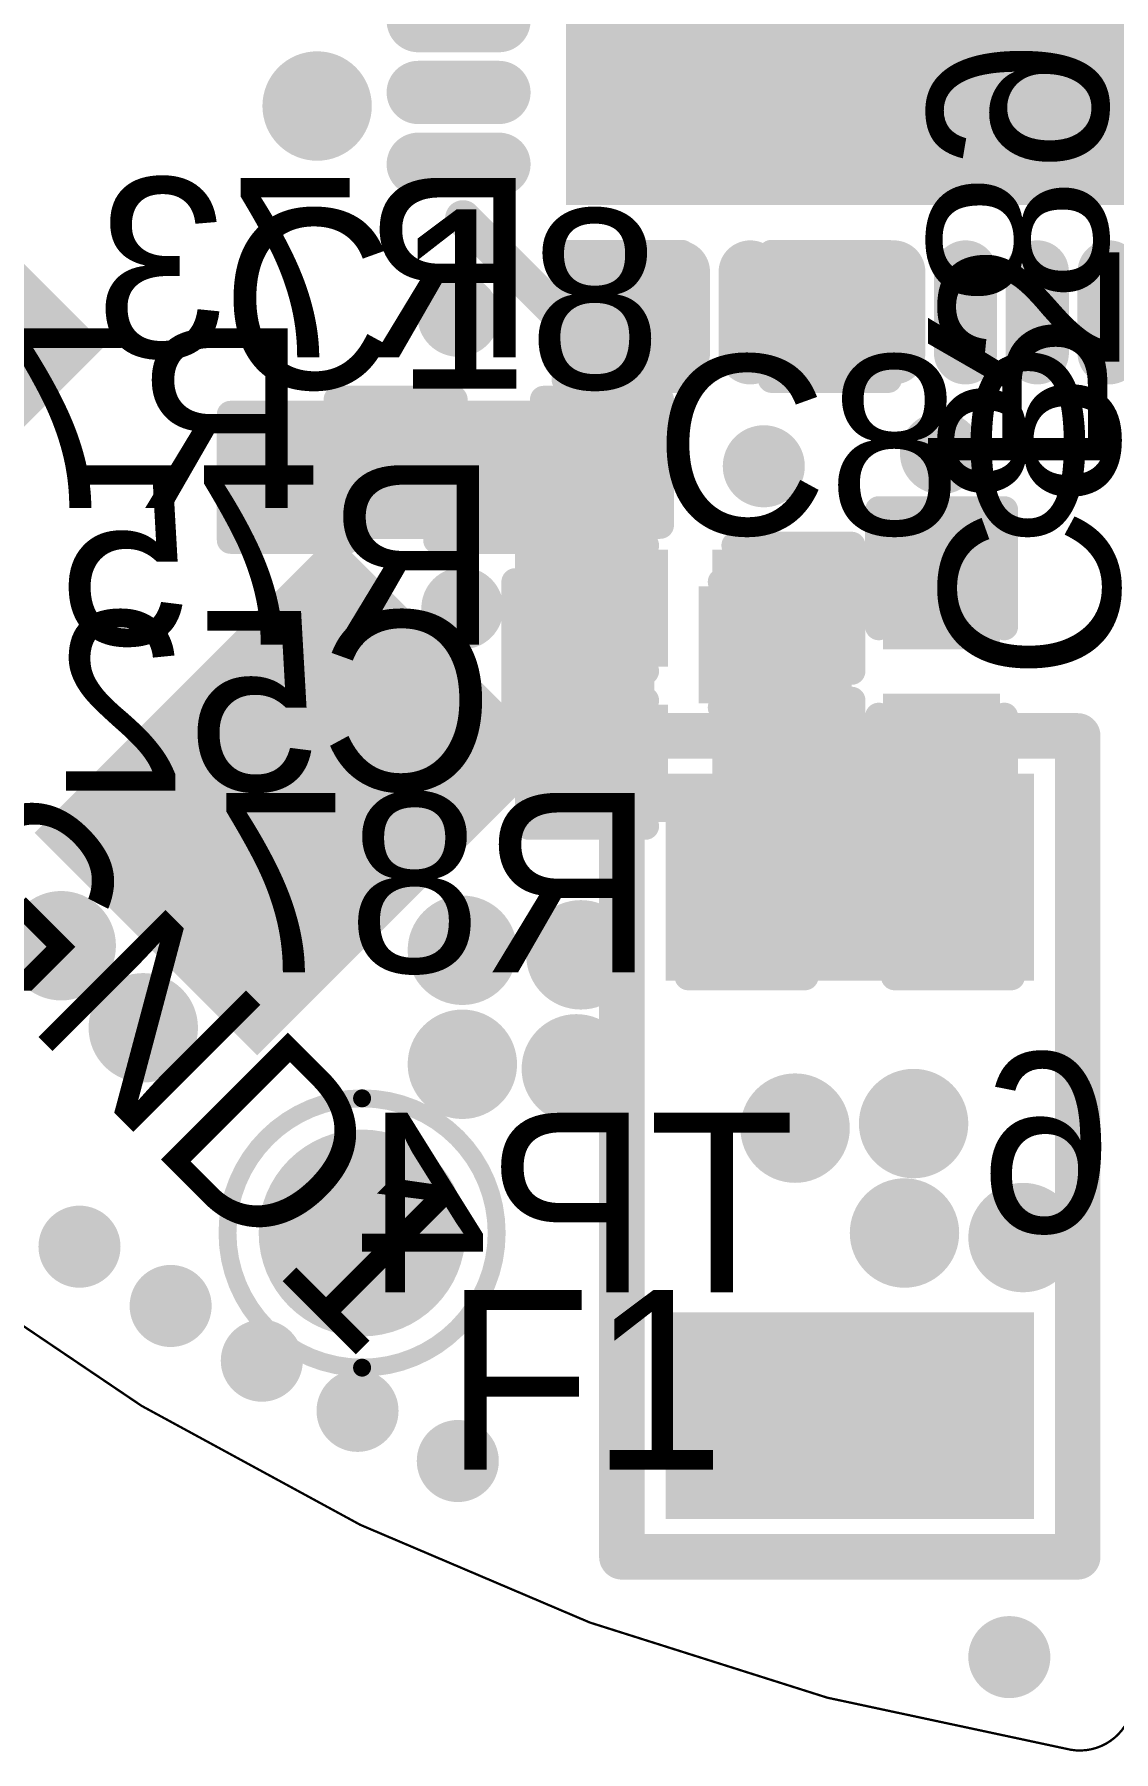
# Model space of a CAD drawing. Extents: x 238.9 to 269.7, y 452.6 to 481.2.
# Drawn here: x 245.1 to 251.11, y 452.61 to 462.17 of the extents above; entities that cross this region are included whole.
import ezdxf

# ---------------------------------------------------------------- set-up
doc = ezdxf.new("R2010")
doc.units = 0
doc.layers.get('0').update_dxf_attribs({"linetype": 'CONTINUOUS'})
for name, color, linetype in [('BOTTOMOVERLAY', 54, 'CONTINUOUS'), ('BOTTOMPASTE', 16, 'CONTINUOUS'), ('BOTTOMSOLDER', 6, 'CONTINUOUS'), ('KEEPOUTLAYER', 6, 'CONTINUOUS'), ('MULTILAYER', 9, 'CONTINUOUS'), ('TOPOVERLAY', 2, 'CONTINUOUS'), ('TOPPASTE', 8, 'CONTINUOUS'), ('TOPSOLDER', 216, 'CONTINUOUS'), ('VIAHOLELAYER', 16, 'CONTINUOUS')]:
    doc.layers.add(name, color=color, linetype=linetype)

# ---------------------------------------------------------------- blocks, each defined once
blk = doc.blocks.new('0402C_23')
at = {"layer": 'TOPOVERLAY', "const_width": 0.1524}
for points in [[(-0.9001, 0.3499), (-0.9001, -0.3501)], [(-0.2501, 0.3499), (-0.9001, 0.3499)], [(0.8999, 0.3499), (0.2499, 0.3499)], [(0.8999, 0.3499), (0.8999, -0.3501)], [(-0.2501, -0.3501), (-0.9001, -0.3501)], [(0.8999, -0.3501), (0.2499, -0.3501)]]:
    blk.add_lwpolyline(points, dxfattribs=at)
at = {"layer": 'TOPOVERLAY', "const_width": 0.0762}
for points in [[(-0.9382, 0.3499, 1), (-0.862, 0.3499, 1)], [(-0.9382, 0.3499, 1), (-0.862, 0.3499, 1)], [(-0.2882, 0.3499, 1), (-0.212, 0.3499, 1)], [(0.2118, 0.3499, 1), (0.288, 0.3499, 1)], [(0.8618, 0.3499, 1), (0.938, 0.3499, 1)], [(0.8618, 0.3499, 1), (0.938, 0.3499, 1)], [(-0.9382, -0.3501, 1), (-0.862, -0.3501, 1)], [(-0.9382, -0.3501, 1), (-0.862, -0.3501, 1)], [(-0.2882, -0.3501, 1), (-0.212, -0.3501, 1)], [(0.2118, -0.3501, 1), (0.288, -0.3501, 1)], [(0.8618, -0.3501, 1), (0.938, -0.3501, 1)], [(0.8618, -0.3501, 1), (0.938, -0.3501, 1)]]:
    blk.add_lwpolyline(points, format="xyb", close=True, dxfattribs=at)
at = {"layer": 'TOPPASTE'}
for points in [[(-0.2, -0.25), (-0.2, 0.25), (-0.8, -0.25), (-0.8, 0.25)], [(0.8, -0.25), (0.8, 0.25), (0.2, -0.25), (0.2, 0.25)]]:
    blk.add_solid(points, dxfattribs=at)
at = {"layer": 'TOPSOLDER'}
for points in [[(-0.1238, -0.3262), (-0.1238, 0.3262), (-0.8762, -0.3262), (-0.8762, 0.3262)], [(0.8762, -0.3262), (0.8762, 0.3262), (0.1238, -0.3262), (0.1238, 0.3262)]]:
    blk.add_solid(points, dxfattribs=at)
blk = doc.blocks.new('1206_FUSE_____________29')
at = {"layer": 'TOPOVERLAY', "const_width": 0.254}
for points in [[(-2.286, 1.27), (-2.286, -1.27)], [(2.286, 1.27), (-2.286, 1.27)], [(2.286, 1.27), (2.286, -1.27)], [(2.286, -1.27), (-2.286, -1.27)]]:
    blk.add_lwpolyline(points, dxfattribs=at)
at = {"layer": 'TOPOVERLAY', "const_width": 0.127}
for points in [[(-2.3495, 1.27, 1), (-2.2225, 1.27, 1)], [(-2.3495, 1.27, 1), (-2.2225, 1.27, 1)], [(2.2225, 1.27, 1), (2.3495, 1.27, 1)], [(2.2225, 1.27, 1), (2.3495, 1.27, 1)], [(-2.3495, -1.27, 1), (-2.2225, -1.27, 1)], [(-2.3495, -1.27, 1), (-2.2225, -1.27, 1)], [(2.2225, -1.27, 1), (2.3495, -1.27, 1)], [(2.2225, -1.27, 1), (2.3495, -1.27, 1)]]:
    blk.add_lwpolyline(points, format="xyb", close=True, dxfattribs=at)
at = {"layer": 'TOPPASTE'}
for points in [[(-2, -0.95), (-1, -0.95), (-2, 0.95), (-1, 0.95)], [(1, -0.95), (2, -0.95), (1, 0.95), (2, 0.95)]]:
    blk.add_solid(points, dxfattribs=at)
at = {"layer": 'TOPSOLDER'}
for points in [[(-2.0762, -1.0262), (-0.9238, -1.0262), (-2.0762, 1.0262), (-0.9238, 1.0262)], [(0.9238, -1.0262), (2.0762, -1.0262), (0.9238, 1.0262), (2.0762, 1.0262)]]:
    blk.add_solid(points, dxfattribs=at)
blk = doc.blocks.new('0402R_B_33')
at = {"layer": 'BOTTOMOVERLAY', "const_width": 0.1524}
for points in [[(-0.9001, 0.3501), (-0.9001, -0.3499)], [(-0.2501, 0.3501), (-0.9001, 0.3501)], [(0.8999, 0.3501), (0.2499, 0.3501)], [(0.8999, 0.3501), (0.8999, -0.3499)], [(-0.2501, -0.3499), (-0.9001, -0.3499)], [(0.8999, -0.3499), (0.2499, -0.3499)]]:
    blk.add_lwpolyline(points, dxfattribs=at)
at = {"layer": 'BOTTOMOVERLAY', "const_width": 0.0762}
for points in [[(-0.9382, 0.3501, 1), (-0.862, 0.3501, 1)], [(-0.9382, 0.3501, 1), (-0.862, 0.3501, 1)], [(-0.2882, 0.3501, 1), (-0.212, 0.3501, 1)], [(0.2118, 0.3501, 1), (0.288, 0.3501, 1)], [(0.8618, 0.3501, 1), (0.938, 0.3501, 1)], [(0.8618, 0.3501, 1), (0.938, 0.3501, 1)], [(-0.9382, -0.3499, 1), (-0.862, -0.3499, 1)], [(-0.9382, -0.3499, 1), (-0.862, -0.3499, 1)], [(-0.2882, -0.3499, 1), (-0.212, -0.3499, 1)], [(0.2118, -0.3499, 1), (0.288, -0.3499, 1)], [(0.8618, -0.3499, 1), (0.938, -0.3499, 1)], [(0.8618, -0.3499, 1), (0.938, -0.3499, 1)]]:
    blk.add_lwpolyline(points, format="xyb", close=True, dxfattribs=at)
at = {"layer": 'BOTTOMPASTE'}
for points in [[(-0.8, 0.25), (-0.8, -0.25), (-0.2, 0.25), (-0.2, -0.25)], [(0.2, 0.25), (0.2, -0.25), (0.8, 0.25), (0.8, -0.25)]]:
    blk.add_solid(points, dxfattribs=at)
at = {"layer": 'BOTTOMSOLDER'}
for points in [[(-0.8762, 0.3262), (-0.8762, -0.3262), (-0.1238, 0.3262), (-0.1238, -0.3262)], [(0.1238, 0.3262), (0.1238, -0.3262), (0.8762, 0.3262), (0.8762, -0.3262)]]:
    blk.add_solid(points, dxfattribs=at)
blk = doc.blocks.new('0402R_B_34')
at = {"layer": 'BOTTOMOVERLAY', "const_width": 0.1524}
for points in [[(-0.9001, -0.3499), (-0.9001, 0.3501)], [(-0.9001, 0.3501), (-0.2501, 0.3501)], [(0.2499, 0.3501), (0.8999, 0.3501)], [(0.8999, -0.3499), (0.8999, 0.3501)], [(-0.9001, -0.3499), (-0.2501, -0.3499)], [(0.2499, -0.3499), (0.8999, -0.3499)]]:
    blk.add_lwpolyline(points, dxfattribs=at)
at = {"layer": 'BOTTOMOVERLAY', "const_width": 0.0762}
for points in [[(-0.9382, 0.3501, 1), (-0.862, 0.3501, 1)], [(-0.9382, 0.3501, 1), (-0.862, 0.3501, 1)], [(-0.2882, 0.3501, 1), (-0.212, 0.3501, 1)], [(0.2118, 0.3501, 1), (0.288, 0.3501, 1)], [(0.8618, 0.3501, 1), (0.938, 0.3501, 1)], [(0.8618, 0.3501, 1), (0.938, 0.3501, 1)], [(-0.9382, -0.3499, 1), (-0.862, -0.3499, 1)], [(-0.9382, -0.3499, 1), (-0.862, -0.3499, 1)], [(-0.2882, -0.3499, 1), (-0.212, -0.3499, 1)], [(0.2118, -0.3499, 1), (0.288, -0.3499, 1)], [(0.8618, -0.3499, 1), (0.938, -0.3499, 1)], [(0.8618, -0.3499, 1), (0.938, -0.3499, 1)]]:
    blk.add_lwpolyline(points, format="xyb", close=True, dxfattribs=at)
at = {"layer": 'BOTTOMPASTE'}
for points in [[(-0.8, 0.25), (-0.8, -0.25), (-0.2, 0.25), (-0.2, -0.25)], [(0.2, 0.25), (0.2, -0.25), (0.8, 0.25), (0.8, -0.25)]]:
    blk.add_solid(points, dxfattribs=at)
at = {"layer": 'BOTTOMSOLDER'}
for points in [[(-0.8762, 0.3262), (-0.8762, -0.3262), (-0.1238, 0.3262), (-0.1238, -0.3262)], [(0.1238, 0.3262), (0.1238, -0.3262), (0.8762, 0.3262), (0.8762, -0.3262)]]:
    blk.add_solid(points, dxfattribs=at)
blk = doc.blocks.new('0402R_B_35')
at = {"layer": 'BOTTOMOVERLAY', "const_width": 0.1524}
for points in [[(-0.9001, -0.3499), (-0.9001, 0.3501)], [(-0.9001, 0.3501), (-0.2501, 0.3501)], [(0.2499, 0.3501), (0.8999, 0.3501)], [(0.8999, -0.3499), (0.8999, 0.3501)], [(-0.9001, -0.3499), (-0.2501, -0.3499)], [(0.2499, -0.3499), (0.8999, -0.3499)]]:
    blk.add_lwpolyline(points, dxfattribs=at)
at = {"layer": 'BOTTOMOVERLAY', "const_width": 0.0762}
for points in [[(-0.9382, 0.3501, 1), (-0.862, 0.3501, 1)], [(-0.9382, 0.3501, 1), (-0.862, 0.3501, 1)], [(-0.2882, 0.3501, 1), (-0.212, 0.3501, 1)], [(0.2118, 0.3501, 1), (0.288, 0.3501, 1)], [(0.8618, 0.3501, 1), (0.938, 0.3501, 1)], [(0.8618, 0.3501, 1), (0.938, 0.3501, 1)], [(-0.9382, -0.3499, 1), (-0.862, -0.3499, 1)], [(-0.9382, -0.3499, 1), (-0.862, -0.3499, 1)], [(-0.2882, -0.3499, 1), (-0.212, -0.3499, 1)], [(0.2118, -0.3499, 1), (0.288, -0.3499, 1)], [(0.8618, -0.3499, 1), (0.938, -0.3499, 1)], [(0.8618, -0.3499, 1), (0.938, -0.3499, 1)]]:
    blk.add_lwpolyline(points, format="xyb", close=True, dxfattribs=at)
at = {"layer": 'BOTTOMPASTE'}
for points in [[(-0.8, 0.25), (-0.8, -0.25), (-0.2, 0.25), (-0.2, -0.25)], [(0.2, 0.25), (0.2, -0.25), (0.8, 0.25), (0.8, -0.25)]]:
    blk.add_solid(points, dxfattribs=at)
at = {"layer": 'BOTTOMSOLDER'}
for points in [[(-0.8762, 0.3262), (-0.8762, -0.3262), (-0.1238, 0.3262), (-0.1238, -0.3262)], [(0.1238, 0.3262), (0.1238, -0.3262), (0.8762, 0.3262), (0.8762, -0.3262)]]:
    blk.add_solid(points, dxfattribs=at)
blk = doc.blocks.new('CAPC1005X04L_50')
at = {"layer": 'TOPOVERLAY', "const_width": 0.1524}
for points in [[(-0.2501, 0.3499), (-0.9001, 0.3499)], [(-0.9001, 0.3499), (-0.9001, -0.3501)], [(0.8999, 0.3499), (0.2499, 0.3499)], [(0.8999, 0.3499), (0.8999, -0.3501)], [(-0.2501, -0.3501), (-0.9001, -0.3501)], [(0.8999, -0.3501), (0.2499, -0.3501)]]:
    blk.add_lwpolyline(points, dxfattribs=at)
at = {"layer": 'TOPOVERLAY', "const_width": 0.0762}
for points in [[(-0.9382, 0.3499, 1), (-0.862, 0.3499, 1)], [(-0.9382, 0.3499, 1), (-0.862, 0.3499, 1)], [(-0.2882, 0.3499, 1), (-0.212, 0.3499, 1)], [(0.2118, 0.3499, 1), (0.288, 0.3499, 1)], [(0.8618, 0.3499, 1), (0.938, 0.3499, 1)], [(0.8618, 0.3499, 1), (0.938, 0.3499, 1)], [(-0.9382, -0.3501, 1), (-0.862, -0.3501, 1)], [(-0.9382, -0.3501, 1), (-0.862, -0.3501, 1)], [(-0.2882, -0.3501, 1), (-0.212, -0.3501, 1)], [(0.2118, -0.3501, 1), (0.288, -0.3501, 1)], [(0.8618, -0.3501, 1), (0.938, -0.3501, 1)], [(0.8618, -0.3501, 1), (0.938, -0.3501, 1)]]:
    blk.add_lwpolyline(points, format="xyb", close=True, dxfattribs=at)
at = {"layer": 'TOPPASTE'}
for points in [[(-0.2, -0.25), (-0.2, 0.25), (-0.8, -0.25), (-0.8, 0.25)], [(0.8, -0.25), (0.8, 0.25), (0.2, -0.25), (0.2, 0.25)]]:
    blk.add_solid(points, dxfattribs=at)
at = {"layer": 'TOPSOLDER'}
for points in [[(-0.1238, -0.3262), (-0.1238, 0.3262), (-0.8762, -0.3262), (-0.8762, 0.3262)], [(0.8762, -0.3262), (0.8762, 0.3262), (0.1238, -0.3262), (0.1238, 0.3262)]]:
    blk.add_solid(points, dxfattribs=at)
blk = doc.blocks.new('TESTPOINT_PAD_71')
at = {"layer": 'TOPPASTE'}
blk.add_solid([(-1.2728, 0.1414), (0.1414, -1.2728), (-0.1414, 1.2728), (1.2728, -0.1414)], dxfattribs=at)
at = {"layer": 'TOPSOLDER'}
blk.add_solid([(-1.3806, 0.1414), (0.1414, -1.3806), (-0.1414, 1.3806), (1.3806, -0.1414)], dxfattribs=at)
blk = doc.blocks.new('TESTPOINT_PAD_72')
at = {"layer": 'TOPPASTE'}
blk.add_solid([(-1.3435, 0.2121), (0.2121, -1.3435), (-0.2121, 1.3435), (1.3435, -0.2121)], dxfattribs=at)
at = {"layer": 'TOPSOLDER'}
blk.add_solid([(-1.4513, 0.2121), (0.2121, -1.4513), (-0.2121, 1.4513), (1.4513, -0.2121)], dxfattribs=at)
blk = doc.blocks.new('TESTPOINT2_B_75')
at = {"layer": 'BOTTOMOVERLAY'}
for points, const_width in [([(0.75, 0, 1), (-0.75, 0, 1)], 0.1), ([(-0.775, 0, 1), (-0.725, 0, 1)], 0.05), ([(0.725, 0, 1), (0.775, 0, 1)], 0.05)]:
    blk.add_lwpolyline(points, format="xyb", close=True, dxfattribs=dict(at, const_width=const_width))
at = {"layer": 'BOTTOMPASTE', "const_width": 0.5}
blk.add_lwpolyline([(-0.25, 0, 1), (0.25, 0, 1)], format="xyb", close=True, dxfattribs=at)
at = {"layer": 'BOTTOMSOLDER', "const_width": 0.5762}
blk.add_lwpolyline([(-0.2881, 0, 1), (0.2881, 0, 1)], format="xyb", close=True, dxfattribs=at)
blk = doc.blocks.new('0402R_B_81')
at = {"layer": 'BOTTOMOVERLAY', "const_width": 0.1524}
for points in [[(-0.9001, 0.3501), (-0.2501, 0.3501)], [(-0.9001, -0.3499), (-0.9001, 0.3501)], [(0.2499, 0.3501), (0.8999, 0.3501)], [(0.8999, -0.3499), (0.8999, 0.3501)], [(-0.9001, -0.3499), (-0.2501, -0.3499)], [(0.2499, -0.3499), (0.8999, -0.3499)]]:
    blk.add_lwpolyline(points, dxfattribs=at)
at = {"layer": 'BOTTOMOVERLAY', "const_width": 0.0762}
for points in [[(-0.9382, 0.3501, 1), (-0.862, 0.3501, 1)], [(-0.9382, 0.3501, 1), (-0.862, 0.3501, 1)], [(-0.2882, 0.3501, 1), (-0.212, 0.3501, 1)], [(0.2118, 0.3501, 1), (0.288, 0.3501, 1)], [(0.8618, 0.3501, 1), (0.938, 0.3501, 1)], [(0.8618, 0.3501, 1), (0.938, 0.3501, 1)], [(-0.9382, -0.3499, 1), (-0.862, -0.3499, 1)], [(-0.9382, -0.3499, 1), (-0.862, -0.3499, 1)], [(-0.2882, -0.3499, 1), (-0.212, -0.3499, 1)], [(0.2118, -0.3499, 1), (0.288, -0.3499, 1)], [(0.8618, -0.3499, 1), (0.938, -0.3499, 1)], [(0.8618, -0.3499, 1), (0.938, -0.3499, 1)]]:
    blk.add_lwpolyline(points, format="xyb", close=True, dxfattribs=at)
at = {"layer": 'BOTTOMPASTE'}
for points in [[(-0.8, 0.25), (-0.8, -0.25), (-0.2, 0.25), (-0.2, -0.25)], [(0.2, 0.25), (0.2, -0.25), (0.8, 0.25), (0.8, -0.25)]]:
    blk.add_solid(points, dxfattribs=at)
at = {"layer": 'BOTTOMSOLDER'}
for points in [[(-0.8762, 0.3262), (-0.8762, -0.3262), (-0.1238, 0.3262), (-0.1238, -0.3262)], [(0.1238, 0.3262), (0.1238, -0.3262), (0.8762, 0.3262), (0.8762, -0.3262)]]:
    blk.add_solid(points, dxfattribs=at)
blk = doc.blocks.new('0402C_B_84')
at = {"layer": 'BOTTOMOVERLAY', "const_width": 0.1524}
for points in [[(-0.9001, -0.3499), (-0.9001, 0.3501)], [(-0.9001, 0.3501), (-0.2501, 0.3501)], [(0.2499, 0.3501), (0.8999, 0.3501)], [(0.8999, -0.3499), (0.8999, 0.3501)], [(-0.9001, -0.3499), (-0.2501, -0.3499)], [(0.2499, -0.3499), (0.8999, -0.3499)]]:
    blk.add_lwpolyline(points, dxfattribs=at)
at = {"layer": 'BOTTOMOVERLAY', "const_width": 0.0762}
for points in [[(-0.9382, 0.3501, 1), (-0.862, 0.3501, 1)], [(-0.9382, 0.3501, 1), (-0.862, 0.3501, 1)], [(-0.2882, 0.3501, 1), (-0.212, 0.3501, 1)], [(0.2118, 0.3501, 1), (0.288, 0.3501, 1)], [(0.8618, 0.3501, 1), (0.938, 0.3501, 1)], [(0.8618, 0.3501, 1), (0.938, 0.3501, 1)], [(-0.9382, -0.3499, 1), (-0.862, -0.3499, 1)], [(-0.9382, -0.3499, 1), (-0.862, -0.3499, 1)], [(-0.2882, -0.3499, 1), (-0.212, -0.3499, 1)], [(0.2118, -0.3499, 1), (0.288, -0.3499, 1)], [(0.8618, -0.3499, 1), (0.938, -0.3499, 1)], [(0.8618, -0.3499, 1), (0.938, -0.3499, 1)]]:
    blk.add_lwpolyline(points, format="xyb", close=True, dxfattribs=at)
at = {"layer": 'BOTTOMPASTE'}
for points in [[(-0.8, 0.25), (-0.8, -0.25), (-0.2, 0.25), (-0.2, -0.25)], [(0.2, 0.25), (0.2, -0.25), (0.8, 0.25), (0.8, -0.25)]]:
    blk.add_solid(points, dxfattribs=at)
at = {"layer": 'BOTTOMSOLDER'}
for points in [[(-0.8762, 0.3262), (-0.8762, -0.3262), (-0.1238, 0.3262), (-0.1238, -0.3262)], [(0.1238, 0.3262), (0.1238, -0.3262), (0.8762, 0.3262), (0.8762, -0.3262)]]:
    blk.add_solid(points, dxfattribs=at)
blk = doc.blocks.new('0402R_B_85')
at = {"layer": 'BOTTOMOVERLAY', "const_width": 0.1524}
for points in [[(-0.2501, 0.3501), (-0.9001, 0.3501)], [(-0.9001, -0.3499), (-0.9001, 0.3501)], [(0.8999, 0.3501), (0.2499, 0.3501)], [(0.8999, -0.3499), (0.8999, 0.3501)], [(-0.2501, -0.3499), (-0.9001, -0.3499)], [(0.8999, -0.3499), (0.2499, -0.3499)]]:
    blk.add_lwpolyline(points, dxfattribs=at)
at = {"layer": 'BOTTOMOVERLAY', "const_width": 0.0762}
for points in [[(-0.9382, 0.3501, 1), (-0.862, 0.3501, 1)], [(-0.9382, 0.3501, 1), (-0.862, 0.3501, 1)], [(-0.2882, 0.3501, 1), (-0.212, 0.3501, 1)], [(0.2118, 0.3501, 1), (0.288, 0.3501, 1)], [(0.8618, 0.3501, 1), (0.938, 0.3501, 1)], [(0.8618, 0.3501, 1), (0.938, 0.3501, 1)], [(-0.9382, -0.3499, 1), (-0.862, -0.3499, 1)], [(-0.9382, -0.3499, 1), (-0.862, -0.3499, 1)], [(-0.2882, -0.3499, 1), (-0.212, -0.3499, 1)], [(0.2118, -0.3499, 1), (0.288, -0.3499, 1)], [(0.8618, -0.3499, 1), (0.938, -0.3499, 1)], [(0.8618, -0.3499, 1), (0.938, -0.3499, 1)]]:
    blk.add_lwpolyline(points, format="xyb", close=True, dxfattribs=at)
at = {"layer": 'BOTTOMPASTE'}
for points in [[(-0.8, 0.25), (-0.8, -0.25), (-0.2, 0.25), (-0.2, -0.25)], [(0.2, 0.25), (0.2, -0.25), (0.8, 0.25), (0.8, -0.25)]]:
    blk.add_solid(points, dxfattribs=at)
at = {"layer": 'BOTTOMSOLDER'}
for points in [[(-0.8762, 0.3262), (-0.8762, -0.3262), (-0.1238, 0.3262), (-0.1238, -0.3262)], [(0.1238, 0.3262), (0.1238, -0.3262), (0.8762, 0.3262), (0.8762, -0.3262)]]:
    blk.add_solid(points, dxfattribs=at)
blk = doc.blocks.new('QFN40P600X600X90_48N_86')
at = {"layer": 'TOPOVERLAY', "const_width": 0.2}
for points in [[(-2.5, 3), (-3, 2.5)], [(2.5, 3), (3, 3)], [(3, 3), (3, 2.5)], [(-3, -2.5), (-3, -3)], [(3, -2.5), (3, -3)], [(-3, -3), (-2.5, -3)], [(2.5, -3), (3, -3)]]:
    blk.add_lwpolyline(points, dxfattribs=at)
at = {"layer": 'TOPOVERLAY'}
for points, const_width in [([(-2.55, 3, 1), (-2.45, 3, 1)], 0.1), ([(2.45, 3, 1), (2.55, 3, 1)], 0.1), ([(2.95, 3, 1), (3.05, 3, 1)], 0.1), ([(2.95, 3, 1), (3.05, 3, 1)], 0.1), ([(-3.05, 2.5, 1), (-2.95, 2.5, 1)], 0.1), ([(2.95, 2.5, 1), (3.05, 2.5, 1)], 0.1), ([(-3.775, 2.2, 1), (-4.025, 2.2, 1)], 0.25), ([(-4.0875, 2.2, 1), (-3.9625, 2.2, 1)], 0.125), ([(-3.8375, 2.2, 1), (-3.7125, 2.2, 1)], 0.125), ([(-3.05, -2.5, 1), (-2.95, -2.5, 1)], 0.1), ([(2.95, -2.5, 1), (3.05, -2.5, 1)], 0.1), ([(-3.05, -3, 1), (-2.95, -3, 1)], 0.1), ([(-3.05, -3, 1), (-2.95, -3, 1)], 0.1), ([(-2.55, -3, 1), (-2.45, -3, 1)], 0.1), ([(2.45, -3, 1), (2.55, -3, 1)], 0.1), ([(2.95, -3, 1), (3.05, -3, 1)], 0.1), ([(2.95, -3, 1), (3.05, -3, 1)], 0.1)]:
    blk.add_lwpolyline(points, format="xyb", close=True, dxfattribs=dict(at, const_width=const_width))
at = {"layer": 'TOPPASTE', "const_width": 0.2}
for points in [[(-2.2, 3.25), (-2.2, 2.8)], [(-1.8, 3.25), (-1.8, 2.8)], [(-1.4, 3.25), (-1.4, 2.8)], [(-1, 3.25), (-1, 2.8)], [(-0.6, 3.25), (-0.6, 2.8)], [(-0.2, 3.25), (-0.2, 2.8)], [(0.2, 3.25), (0.2, 2.8)], [(0.6, 3.25), (0.6, 2.8)], [(1, 3.25), (1, 2.8)], [(1.4, 3.25), (1.4, 2.8)], [(1.8, 3.25), (1.8, 2.8)], [(2.2, 3.25), (2.2, 2.8)], [(-3.25, 2.2), (-2.8, 2.2)], [(2.8, 2.2), (3.25, 2.2)], [(-3.25, 1.8), (-2.8, 1.8)], [(2.8, 1.8), (3.25, 1.8)], [(-3.25, 1.4), (-2.8, 1.4)], [(2.8, 1.4), (3.25, 1.4)], [(-3.25, 1), (-2.8, 1)], [(2.8, 1), (3.25, 1)], [(-3.25, 0.6), (-2.8, 0.6)], [(2.8, 0.6), (3.25, 0.6)], [(-3.25, 0.2), (-2.8, 0.2)], [(2.8, 0.2), (3.25, 0.2)], [(-3.25, -0.2), (-2.8, -0.2)], [(2.8, -0.2), (3.25, -0.2)], [(-3.25, -0.6), (-2.8, -0.6)], [(2.8, -0.6), (3.25, -0.6)], [(-3.25, -1), (-2.8, -1)], [(2.8, -1), (3.25, -1)], [(-3.25, -1.4), (-2.8, -1.4)], [(2.8, -1.4), (3.25, -1.4)], [(-3.25, -1.8), (-2.8, -1.8)], [(2.8, -1.8), (3.25, -1.8)], [(-3.25, -2.2), (-2.8, -2.2)], [(2.8, -2.2), (3.25, -2.2)], [(-2.2, -2.8), (-2.2, -3.25)], [(-1.8, -2.8), (-1.8, -3.25)], [(-1.4, -2.8), (-1.4, -3.25)], [(-1, -2.8), (-1, -3.25)], [(-0.6, -2.8), (-0.6, -3.25)], [(-0.2, -2.8), (-0.2, -3.25)], [(0.2, -2.8), (0.2, -3.25)], [(0.6, -2.8), (0.6, -3.25)], [(1, -2.8), (1, -3.25)], [(1.4, -2.8), (1.4, -3.25)], [(1.8, -2.8), (1.8, -3.25)], [(2.2, -2.8), (2.2, -3.25)]]:
    blk.add_lwpolyline(points, dxfattribs=at)
at = {"layer": 'TOPPASTE', "const_width": 0.1}
for points in [[(-2.25, 3.25, 1), (-2.15, 3.25, 1)], [(-1.85, 3.25, 1), (-1.75, 3.25, 1)], [(-1.45, 3.25, 1), (-1.35, 3.25, 1)], [(-1.05, 3.25, 1), (-0.95, 3.25, 1)], [(-0.65, 3.25, 1), (-0.55, 3.25, 1)], [(-0.25, 3.25, 1), (-0.15, 3.25, 1)], [(0.15, 3.25, 1), (0.25, 3.25, 1)], [(0.55, 3.25, 1), (0.65, 3.25, 1)], [(0.95, 3.25, 1), (1.05, 3.25, 1)], [(1.35, 3.25, 1), (1.45, 3.25, 1)], [(1.75, 3.25, 1), (1.85, 3.25, 1)], [(2.15, 3.25, 1), (2.25, 3.25, 1)], [(-2.25, 2.8, 1), (-2.15, 2.8, 1)], [(-1.85, 2.8, 1), (-1.75, 2.8, 1)], [(-1.45, 2.8, 1), (-1.35, 2.8, 1)], [(-1.05, 2.8, 1), (-0.95, 2.8, 1)], [(-0.65, 2.8, 1), (-0.55, 2.8, 1)], [(-0.25, 2.8, 1), (-0.15, 2.8, 1)], [(0.15, 2.8, 1), (0.25, 2.8, 1)], [(0.55, 2.8, 1), (0.65, 2.8, 1)], [(0.95, 2.8, 1), (1.05, 2.8, 1)], [(1.35, 2.8, 1), (1.45, 2.8, 1)], [(1.75, 2.8, 1), (1.85, 2.8, 1)], [(2.15, 2.8, 1), (2.25, 2.8, 1)], [(-3.3, 2.2, 1), (-3.2, 2.2, 1)], [(-2.85, 2.2, 1), (-2.75, 2.2, 1)], [(2.75, 2.2, 1), (2.85, 2.2, 1)], [(3.2, 2.2, 1), (3.3, 2.2, 1)], [(-3.3, 1.8, 1), (-3.2, 1.8, 1)], [(-2.85, 1.8, 1), (-2.75, 1.8, 1)], [(2.75, 1.8, 1), (2.85, 1.8, 1)], [(3.2, 1.8, 1), (3.3, 1.8, 1)], [(-3.3, 1.4, 1), (-3.2, 1.4, 1)], [(-2.85, 1.4, 1), (-2.75, 1.4, 1)], [(2.75, 1.4, 1), (2.85, 1.4, 1)], [(3.2, 1.4, 1), (3.3, 1.4, 1)], [(-3.3, 1, 1), (-3.2, 1, 1)], [(-2.85, 1, 1), (-2.75, 1, 1)], [(2.75, 1, 1), (2.85, 1, 1)], [(3.2, 1, 1), (3.3, 1, 1)], [(-3.3, 0.6, 1), (-3.2, 0.6, 1)], [(-2.85, 0.6, 1), (-2.75, 0.6, 1)], [(2.75, 0.6, 1), (2.85, 0.6, 1)], [(3.2, 0.6, 1), (3.3, 0.6, 1)], [(-3.3, 0.2, 1), (-3.2, 0.2, 1)], [(-2.85, 0.2, 1), (-2.75, 0.2, 1)], [(2.75, 0.2, 1), (2.85, 0.2, 1)], [(3.2, 0.2, 1), (3.3, 0.2, 1)], [(-3.3, -0.2, 1), (-3.2, -0.2, 1)], [(-2.85, -0.2, 1), (-2.75, -0.2, 1)], [(2.75, -0.2, 1), (2.85, -0.2, 1)], [(3.2, -0.2, 1), (3.3, -0.2, 1)], [(-3.3, -0.6, 1), (-3.2, -0.6, 1)], [(-2.85, -0.6, 1), (-2.75, -0.6, 1)], [(2.75, -0.6, 1), (2.85, -0.6, 1)], [(3.2, -0.6, 1), (3.3, -0.6, 1)], [(-3.3, -1, 1), (-3.2, -1, 1)], [(-2.85, -1, 1), (-2.75, -1, 1)], [(2.75, -1, 1), (2.85, -1, 1)], [(3.2, -1, 1), (3.3, -1, 1)], [(-3.3, -1.4, 1), (-3.2, -1.4, 1)], [(-2.85, -1.4, 1), (-2.75, -1.4, 1)], [(2.75, -1.4, 1), (2.85, -1.4, 1)], [(3.2, -1.4, 1), (3.3, -1.4, 1)], [(-3.3, -1.8, 1), (-3.2, -1.8, 1)], [(-2.85, -1.8, 1), (-2.75, -1.8, 1)], [(2.75, -1.8, 1), (2.85, -1.8, 1)], [(3.2, -1.8, 1), (3.3, -1.8, 1)], [(-3.3, -2.2, 1), (-3.2, -2.2, 1)], [(-2.85, -2.2, 1), (-2.75, -2.2, 1)], [(2.75, -2.2, 1), (2.85, -2.2, 1)], [(3.2, -2.2, 1), (3.3, -2.2, 1)], [(-2.25, -2.8, 1), (-2.15, -2.8, 1)], [(-1.85, -2.8, 1), (-1.75, -2.8, 1)], [(-1.45, -2.8, 1), (-1.35, -2.8, 1)], [(-1.05, -2.8, 1), (-0.95, -2.8, 1)], [(-0.65, -2.8, 1), (-0.55, -2.8, 1)], [(-0.25, -2.8, 1), (-0.15, -2.8, 1)], [(0.15, -2.8, 1), (0.25, -2.8, 1)], [(0.55, -2.8, 1), (0.65, -2.8, 1)], [(0.95, -2.8, 1), (1.05, -2.8, 1)], [(1.35, -2.8, 1), (1.45, -2.8, 1)], [(1.75, -2.8, 1), (1.85, -2.8, 1)], [(2.15, -2.8, 1), (2.25, -2.8, 1)], [(-2.25, -3.25, 1), (-2.15, -3.25, 1)], [(-1.85, -3.25, 1), (-1.75, -3.25, 1)], [(-1.45, -3.25, 1), (-1.35, -3.25, 1)], [(-1.05, -3.25, 1), (-0.95, -3.25, 1)], [(-0.65, -3.25, 1), (-0.55, -3.25, 1)], [(-0.25, -3.25, 1), (-0.15, -3.25, 1)], [(0.15, -3.25, 1), (0.25, -3.25, 1)], [(0.55, -3.25, 1), (0.65, -3.25, 1)], [(0.95, -3.25, 1), (1.05, -3.25, 1)], [(1.35, -3.25, 1), (1.45, -3.25, 1)], [(1.75, -3.25, 1), (1.85, -3.25, 1)], [(2.15, -3.25, 1), (2.25, -3.25, 1)]]:
    blk.add_lwpolyline(points, format="xyb", close=True, dxfattribs=at)
at = {"layer": 'TOPPASTE'}
blk.add_solid([(-2.35, -2.35), (2.35, -2.35), (-2.35, 2.35), (2.35, 2.35)], dxfattribs=at)
at = {"layer": 'TOPSOLDER', "const_width": 0.3524}
for points in [[(-2.2, 3.25), (-2.2, 2.8)], [(-1.8, 3.25), (-1.8, 2.8)], [(-1.4, 3.25), (-1.4, 2.8)], [(-1, 3.25), (-1, 2.8)], [(-0.6, 3.25), (-0.6, 2.8)], [(-0.2, 3.25), (-0.2, 2.8)], [(0.2, 3.25), (0.2, 2.8)], [(0.6, 3.25), (0.6, 2.8)], [(1, 3.25), (1, 2.8)], [(1.4, 3.25), (1.4, 2.8)], [(1.8, 3.25), (1.8, 2.8)], [(2.2, 3.25), (2.2, 2.8)], [(-3.25, 2.2), (-2.8, 2.2)], [(2.8, 2.2), (3.25, 2.2)], [(-3.25, 1.8), (-2.8, 1.8)], [(2.8, 1.8), (3.25, 1.8)], [(-3.25, 1.4), (-2.8, 1.4)], [(2.8, 1.4), (3.25, 1.4)], [(-3.25, 1), (-2.8, 1)], [(2.8, 1), (3.25, 1)], [(-3.25, 0.6), (-2.8, 0.6)], [(2.8, 0.6), (3.25, 0.6)], [(-3.25, 0.2), (-2.8, 0.2)], [(2.8, 0.2), (3.25, 0.2)], [(-3.25, -0.2), (-2.8, -0.2)], [(2.8, -0.2), (3.25, -0.2)], [(-3.25, -0.6), (-2.8, -0.6)], [(2.8, -0.6), (3.25, -0.6)], [(-3.25, -1), (-2.8, -1)], [(2.8, -1), (3.25, -1)], [(-3.25, -1.4), (-2.8, -1.4)], [(2.8, -1.4), (3.25, -1.4)], [(-3.25, -1.8), (-2.8, -1.8)], [(2.8, -1.8), (3.25, -1.8)], [(-3.25, -2.2), (-2.8, -2.2)], [(2.8, -2.2), (3.25, -2.2)], [(-2.2, -2.8), (-2.2, -3.25)], [(-1.8, -2.8), (-1.8, -3.25)], [(-1.4, -2.8), (-1.4, -3.25)], [(-1, -2.8), (-1, -3.25)], [(-0.6, -2.8), (-0.6, -3.25)], [(-0.2, -2.8), (-0.2, -3.25)], [(0.2, -2.8), (0.2, -3.25)], [(0.6, -2.8), (0.6, -3.25)], [(1, -2.8), (1, -3.25)], [(1.4, -2.8), (1.4, -3.25)], [(1.8, -2.8), (1.8, -3.25)], [(2.2, -2.8), (2.2, -3.25)]]:
    blk.add_lwpolyline(points, dxfattribs=at)
at = {"layer": 'TOPSOLDER', "const_width": 0.1762}
for points in [[(-2.2881, 3.25, 1), (-2.1119, 3.25, 1)], [(-1.8881, 3.25, 1), (-1.7119, 3.25, 1)], [(-1.4881, 3.25, 1), (-1.3119, 3.25, 1)], [(-1.0881, 3.25, 1), (-0.9119, 3.25, 1)], [(-0.6881, 3.25, 1), (-0.5119, 3.25, 1)], [(-0.2881, 3.25, 1), (-0.1119, 3.25, 1)], [(0.1119, 3.25, 1), (0.2881, 3.25, 1)], [(0.5119, 3.25, 1), (0.6881, 3.25, 1)], [(0.9119, 3.25, 1), (1.0881, 3.25, 1)], [(1.3119, 3.25, 1), (1.4881, 3.25, 1)], [(1.7119, 3.25, 1), (1.8881, 3.25, 1)], [(2.1119, 3.25, 1), (2.2881, 3.25, 1)], [(-2.2881, 2.8, 1), (-2.1119, 2.8, 1)], [(-1.8881, 2.8, 1), (-1.7119, 2.8, 1)], [(-1.4881, 2.8, 1), (-1.3119, 2.8, 1)], [(-1.0881, 2.8, 1), (-0.9119, 2.8, 1)], [(-0.6881, 2.8, 1), (-0.5119, 2.8, 1)], [(-0.2881, 2.8, 1), (-0.1119, 2.8, 1)], [(0.1119, 2.8, 1), (0.2881, 2.8, 1)], [(0.5119, 2.8, 1), (0.6881, 2.8, 1)], [(0.9119, 2.8, 1), (1.0881, 2.8, 1)], [(1.3119, 2.8, 1), (1.4881, 2.8, 1)], [(1.7119, 2.8, 1), (1.8881, 2.8, 1)], [(2.1119, 2.8, 1), (2.2881, 2.8, 1)], [(-3.3381, 2.2, 1), (-3.1619, 2.2, 1)], [(-2.8881, 2.2, 1), (-2.7119, 2.2, 1)], [(2.7119, 2.2, 1), (2.8881, 2.2, 1)], [(3.1619, 2.2, 1), (3.3381, 2.2, 1)], [(-3.3381, 1.8, 1), (-3.1619, 1.8, 1)], [(-2.8881, 1.8, 1), (-2.7119, 1.8, 1)], [(2.7119, 1.8, 1), (2.8881, 1.8, 1)], [(3.1619, 1.8, 1), (3.3381, 1.8, 1)], [(-3.3381, 1.4, 1), (-3.1619, 1.4, 1)], [(-2.8881, 1.4, 1), (-2.7119, 1.4, 1)], [(2.7119, 1.4, 1), (2.8881, 1.4, 1)], [(3.1619, 1.4, 1), (3.3381, 1.4, 1)], [(-3.3381, 1, 1), (-3.1619, 1, 1)], [(-2.8881, 1, 1), (-2.7119, 1, 1)], [(2.7119, 1, 1), (2.8881, 1, 1)], [(3.1619, 1, 1), (3.3381, 1, 1)], [(-3.3381, 0.6, 1), (-3.1619, 0.6, 1)], [(-2.8881, 0.6, 1), (-2.7119, 0.6, 1)], [(2.7119, 0.6, 1), (2.8881, 0.6, 1)], [(3.1619, 0.6, 1), (3.3381, 0.6, 1)], [(-3.3381, 0.2, 1), (-3.1619, 0.2, 1)], [(-2.8881, 0.2, 1), (-2.7119, 0.2, 1)], [(2.7119, 0.2, 1), (2.8881, 0.2, 1)], [(3.1619, 0.2, 1), (3.3381, 0.2, 1)], [(-3.3381, -0.2, 1), (-3.1619, -0.2, 1)], [(-2.8881, -0.2, 1), (-2.7119, -0.2, 1)], [(2.7119, -0.2, 1), (2.8881, -0.2, 1)], [(3.1619, -0.2, 1), (3.3381, -0.2, 1)], [(-3.3381, -0.6, 1), (-3.1619, -0.6, 1)], [(-2.8881, -0.6, 1), (-2.7119, -0.6, 1)], [(2.7119, -0.6, 1), (2.8881, -0.6, 1)], [(3.1619, -0.6, 1), (3.3381, -0.6, 1)], [(-3.3381, -1, 1), (-3.1619, -1, 1)], [(-2.8881, -1, 1), (-2.7119, -1, 1)], [(2.7119, -1, 1), (2.8881, -1, 1)], [(3.1619, -1, 1), (3.3381, -1, 1)], [(-3.3381, -1.4, 1), (-3.1619, -1.4, 1)], [(-2.8881, -1.4, 1), (-2.7119, -1.4, 1)], [(2.7119, -1.4, 1), (2.8881, -1.4, 1)], [(3.1619, -1.4, 1), (3.3381, -1.4, 1)], [(-3.3381, -1.8, 1), (-3.1619, -1.8, 1)], [(-2.8881, -1.8, 1), (-2.7119, -1.8, 1)], [(2.7119, -1.8, 1), (2.8881, -1.8, 1)], [(3.1619, -1.8, 1), (3.3381, -1.8, 1)], [(-3.3381, -2.2, 1), (-3.1619, -2.2, 1)], [(-2.8881, -2.2, 1), (-2.7119, -2.2, 1)], [(2.7119, -2.2, 1), (2.8881, -2.2, 1)], [(3.1619, -2.2, 1), (3.3381, -2.2, 1)], [(-2.2881, -2.8, 1), (-2.1119, -2.8, 1)], [(-1.8881, -2.8, 1), (-1.7119, -2.8, 1)], [(-1.4881, -2.8, 1), (-1.3119, -2.8, 1)], [(-1.0881, -2.8, 1), (-0.9119, -2.8, 1)], [(-0.6881, -2.8, 1), (-0.5119, -2.8, 1)], [(-0.2881, -2.8, 1), (-0.1119, -2.8, 1)], [(0.1119, -2.8, 1), (0.2881, -2.8, 1)], [(0.5119, -2.8, 1), (0.6881, -2.8, 1)], [(0.9119, -2.8, 1), (1.0881, -2.8, 1)], [(1.3119, -2.8, 1), (1.4881, -2.8, 1)], [(1.7119, -2.8, 1), (1.8881, -2.8, 1)], [(2.1119, -2.8, 1), (2.2881, -2.8, 1)], [(-2.2881, -3.25, 1), (-2.1119, -3.25, 1)], [(-1.8881, -3.25, 1), (-1.7119, -3.25, 1)], [(-1.4881, -3.25, 1), (-1.3119, -3.25, 1)], [(-1.0881, -3.25, 1), (-0.9119, -3.25, 1)], [(-0.6881, -3.25, 1), (-0.5119, -3.25, 1)], [(-0.2881, -3.25, 1), (-0.1119, -3.25, 1)], [(0.1119, -3.25, 1), (0.2881, -3.25, 1)], [(0.5119, -3.25, 1), (0.6881, -3.25, 1)], [(0.9119, -3.25, 1), (1.0881, -3.25, 1)], [(1.3119, -3.25, 1), (1.4881, -3.25, 1)], [(1.7119, -3.25, 1), (1.8881, -3.25, 1)], [(2.1119, -3.25, 1), (2.2881, -3.25, 1)]]:
    blk.add_lwpolyline(points, format="xyb", close=True, dxfattribs=at)
at = {"layer": 'TOPSOLDER'}
blk.add_solid([(-2.4262, -2.4262), (2.4262, -2.4262), (-2.4262, 2.4262), (2.4262, 2.4262)], dxfattribs=at)

msp = doc.modelspace()

# ---------------------------------------------------------------- linework, layer by layer
at = {"layer": 'KEEPOUTLAYER', "const_width": 0.0127}
for points in [[(250.8738, 452.6184, -0.321826), (238.9137, 464.5784)], [(251.2223, 452.9144, -0.462706), (250.8737, 452.6184)]]:
    msp.add_lwpolyline(points, format="xyb", dxfattribs=at)
at = {"layer": 'KEEPOUTLAYER', "const_width": 0.00635}
for points in [[(250.8705, 452.6184, 1), (250.8768, 452.6184, 1)], [(250.8706, 452.6184, 1), (250.8769, 452.6184, 1)]]:
    msp.add_lwpolyline(points, format="xyb", close=True, dxfattribs=at)
at = {"layer": 'MULTILAYER'}
for points, const_width in [([(246.5201, 461.7741, 1), (246.8249, 461.7741, 1)], 0.3048), ([(247.3456, 460.6057, 1), (247.5742, 460.6057, 1)], 0.2286), ([(249.0474, 459.7675, 1), (249.276, 459.7675, 1)], 0.2286), ([(250.0346, 459.8403, 1), (250.2632, 459.8403, 1)], 0.2286), ([(247.3676, 458.9767, 1), (247.5962, 458.9767, 1)], 0.2286), ([(245.0943, 457.0971, 1), (245.3991, 457.0971, 1)], 0.3048), ([(247.3295, 457.0717, 1), (247.6343, 457.0717, 1)], 0.3048), ([(247.9899, 457.0463, 1), (248.2947, 457.0463, 1)], 0.3048), ([(245.5515, 456.6399, 1), (245.8563, 456.6399, 1)], 0.3048), ([(247.3295, 456.4367, 1), (247.6343, 456.4367, 1)], 0.3048), ([(247.9645, 456.4113, 1), (248.2693, 456.4113, 1)], 0.3048), ([(249.1837, 456.0811, 1), (249.4885, 456.0811, 1)], 0.3048), ([(249.8441, 456.1065, 1), (250.1489, 456.1065, 1)], 0.3048), ([(246.631, 455.5731, 1), (246.8596, 455.5731, 1)], 0.2286), ([(249.7933, 455.4969, 1), (250.0981, 455.4969, 1)], 0.3048), ([(250.4537, 455.4715, 1), (250.7585, 455.4715, 1)], 0.3048), ([(245.234, 455.4207, 1), (245.4626, 455.4207, 1)], 0.2286), ([(245.742, 455.0905, 1), (245.9706, 455.0905, 1)], 0.2286), ([(246.25, 454.7857, 1), (246.4786, 454.7857, 1)], 0.2286), ([(246.7834, 454.5063, 1), (247.012, 454.5063, 1)], 0.2286), ([(247.3422, 454.2269, 1), (247.5708, 454.2269, 1)], 0.2286), ([(250.4156, 453.1347, 1), (250.6442, 453.1347, 1)], 0.2286)]:
    msp.add_lwpolyline(points, format="xyb", close=True, dxfattribs=dict(at, const_width=const_width))
at = {"layer": 'VIAHOLELAYER'}
for points, const_width in [([(246.5963, 461.7741, 1), (246.7487, 461.7741, 1)], 0.1524), ([(247.3964, 460.6057, 1), (247.5234, 460.6057, 1)], 0.127), ([(250.0854, 459.8403, 1), (250.2124, 459.8403, 1)], 0.127), ([(249.0982, 459.7675, 1), (249.2252, 459.7675, 1)], 0.127), ([(247.4184, 458.9767, 1), (247.5454, 458.9767, 1)], 0.127), ([(245.1705, 457.0971, 1), (245.3229, 457.0971, 1)], 0.1524), ([(247.4057, 457.0717, 1), (247.5581, 457.0717, 1)], 0.1524), ([(248.0661, 457.0463, 1), (248.2185, 457.0463, 1)], 0.1524), ([(245.6277, 456.6399, 1), (245.7801, 456.6399, 1)], 0.1524), ([(247.4057, 456.4367, 1), (247.5581, 456.4367, 1)], 0.1524), ([(248.0407, 456.4113, 1), (248.1931, 456.4113, 1)], 0.1524), ([(249.2599, 456.0811, 1), (249.4123, 456.0811, 1)], 0.1524), ([(249.9203, 456.1065, 1), (250.0727, 456.1065, 1)], 0.1524), ([(246.6818, 455.5731, 1), (246.8088, 455.5731, 1)], 0.127), ([(249.8695, 455.4969, 1), (250.0219, 455.4969, 1)], 0.1524), ([(250.5299, 455.4715, 1), (250.6823, 455.4715, 1)], 0.1524), ([(245.2848, 455.4207, 1), (245.4118, 455.4207, 1)], 0.127), ([(245.7928, 455.0905, 1), (245.9198, 455.0905, 1)], 0.127), ([(246.3008, 454.7857, 1), (246.4278, 454.7857, 1)], 0.127), ([(246.8342, 454.5063, 1), (246.9612, 454.5063, 1)], 0.127), ([(247.393, 454.2269, 1), (247.52, 454.2269, 1)], 0.127), ([(250.4664, 453.1347, 1), (250.5934, 453.1347, 1)], 0.127)]:
    msp.add_lwpolyline(points, format="xyb", close=True, dxfattribs=dict(at, const_width=const_width))

# ---------------------------------------------------------------- block references
for name, p, rotation in [('QFN40P600X600X90_48N_86', (250.4859, 463.6497), 90), ('TESTPOINT_PAD_71', (244.1119, 460.2999), 90), ('0402R_B_35', (248.9551, 460.6023), 360), ('0402R_B_34', (247.6851, 459.7895), 360), ('CAPC1005X04L_50', (247.0897, 459.7059), 180), ('0402R_B_85', (250.1523, 458.6245), 270), ('TESTPOINT_PAD_72', (246.5503, 457.9377), 90), ('0402R_B_33', (248.7517, 458.9767), 180), ('0402C_23', (248.6757, 458.7735), 180), ('0402C_B_84', (248.7519, 458.1131), 360), ('1206_FUSE_____________29', (249.6409, 455.9795), 90), ('0402R_B_81', (249.6409, 457.2749), 360), ('TESTPOINT2_B_75', (246.9231, 455.4969), 90)]:
    msp.add_blockref(name, p, dxfattribs=dict(rotation=rotation))

# ---------------------------------------------------------------- texts
at = {"layer": 'BOTTOMOVERLAY', "text_generation_flag": 2}
msp.add_text('R89', height=1, rotation=270, dxfattribs=at).set_placement((250.0761, 459.6913))
for s, p in [('R73', (247.8883, 460.3737)), ('R74', (246.6183, 459.5355)), ('R75', (247.6851, 458.7735)), ('C52', (247.6597, 457.9607)), ('R87', (248.5521, 456.9481)), ('R86', (252.8193, 455.5003)), ('TP4', (249.3361, 455.1667))]:
    msp.add_text(s, height=1, dxfattribs=at).set_placement(p)
at = {"layer": 'TOPOVERLAY'}
for s, p in [('C18', (246.1391, 460.1993)), ('C80', (248.5521, 459.3865)), ('F1', (247.3837, 454.1795))]:
    msp.add_text(s, height=1, dxfattribs=at).set_placement(p)
for s, rotation, p in [('C82', 90, (251.1429, 458.5737)), ('GND1', 315, (244.3069, 457.4019))]:
    msp.add_text(s, height=1, rotation=rotation, dxfattribs=at).set_placement(p)

doc.saveas('drawing.dxf')
